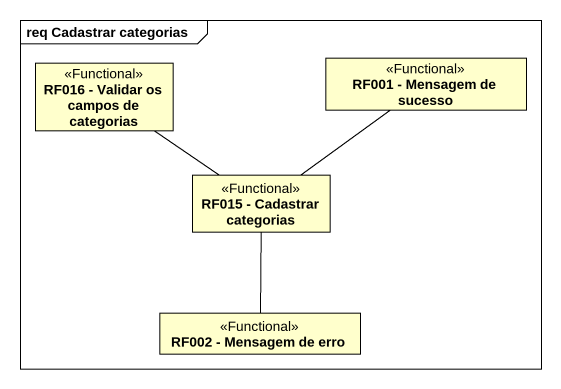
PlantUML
@startuml
mainframe req Cadastrar categorias
hide circle
hide empty members
class "RF001 - Mensagem de sucesso" as RF001_Mensagem_de_sucesso <<Functional>>
class "RF016 - Validar os campos de categorias" as RF016_Validar_os_campos_de <<Functional>>
class "RF015 - Cadastrar categorias" as RF015_Cadastrar_categorias <<Functional>>
class "RF002 - Mensagem de erro" as RF002_Mensagem_de_erro <<Functional>>
RF001_Mensagem_de_sucesso -- RF015_Cadastrar_categorias
RF016_Validar_os_campos_de -- RF015_Cadastrar_categorias
RF015_Cadastrar_categorias -- RF002_Mensagem_de_erro
@enduml
